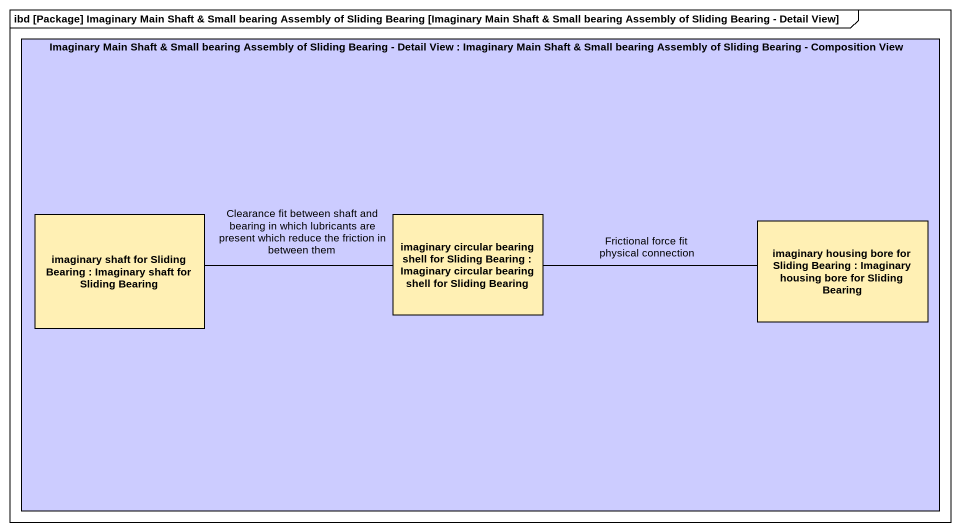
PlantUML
@startuml
mainframe ibd [Package] Imaginary Main Shaft & Small bearing Assembly of Sliding Bearing [Imaginary Main Shaft & Small bearing Assembly of Sliding Bearing - Detail View]
rectangle "Imaginary Main Shaft & Small bearing Assembly of Sliding Bearing - Detail View : Imaginary Main Shaft & Small bearing Assembly of Sliding Bearing - Composition View" as Imaginary_Main_Shaft_Small #CCCCFF {
  rectangle "imaginary shaft for Sliding Bearing : Imaginary shaft for Sliding Bearing" as imaginary_shaft_for_Sliding #FFF0B4
  rectangle "imaginary circular bearing shell for Sliding Bearing : Imaginary circular bearing shell for Sliding Bearing" as imaginary_circular_bearing #FFF0B4
  rectangle "imaginary housing bore for Sliding Bearing : Imaginary housing bore for Sliding Bearing" as imaginary_housing_bore_for #FFF0B4
}
imaginary_shaft_for_Sliding -right- imaginary_circular_bearing : Clearance fit between shaft and bearing in which lubricants are present which reduce the friction in between them
imaginary_circular_bearing -right- imaginary_housing_bore_for : Frictional force fit physical connection
@enduml
